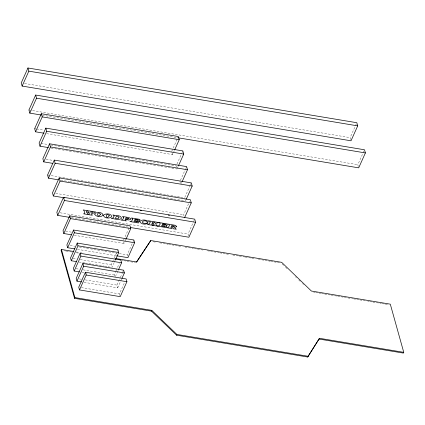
<?xml version="1.0" encoding="UTF-8"?>
<svg xmlns="http://www.w3.org/2000/svg" width="425" height="425" viewBox="0 0 425 425"><rect width="100%" height="100%" fill="white"/><g stroke="black" fill="none" stroke-linecap="round" stroke-linejoin="round"><path stroke-width="0.32" stroke-dasharray="2.12 1.59" d="M114.15 262.682L112.003 267.452L111.228 264.695L113.911 258.724M114.182 258.129L117.938 249.773M123.569 240.13L129.471 226.998M114.421 262.082L115.223 260.291M74.29 235.259L124.079 243.488L124.886 241.697M125.152 241.102L125.959 239.312M114.442 276.059L114.128 274.959L115.738 271.378M116.009 270.778L119.228 263.617M115.441 276.526L118.123 270.555M171.673 151.449L177.841 137.721M127.457 256.009L127.144 254.904L132.775 242.372M133.046 241.777L133.848 239.987M46.617 133.647L172.555 154.604L174.431 150.429M84.081 282.322L117.688 287.858L116.912 285.095L120.132 277.934M120.402 277.339L122.549 272.563M122.814 271.963L123.622 270.173M117.688 287.858L121.715 278.901M176.943 164.055L181.773 153.313M182.043 152.713L182.846 150.923M119.903 295.534L119.436 293.877L124.801 281.94M177.289 168.406L178.362 166.016M180.428 180.327L185.528 168.985M185.794 168.39L186.602 166.6M181.31 183.483L181.847 182.288M190.225 185.284L184.588 197.816L185.47 200.972L186.007 199.777M190.49 184.684L191.298 182.893M184.014 215.916L183.658 214.652L189.561 201.519M188.541 235.965L188.009 234.074L193.109 222.732M193.375 222.137L194.183 220.347M350.652 139.533L350.12 137.642L356.288 123.914M358.339 166.595L357.808 164.698L363.981 150.971M65.652 231.2L71.549 232.172M70.146 245.485L74.736 246.245M79.321 246.999L116.662 253.173M119.282 253.608L127.144 254.904M77.478 249.332L116.131 255.717M73.095 258.411L76.33 258.947M80.208 259.585L111.228 264.695M79.045 262.023L84.862 262.985M85.505 263.091L88.092 263.516M88.74 263.622L91.322 264.047M91.97 264.153L104.247 266.178M104.895 266.284L107.483 266.709M108.125 266.815L110.713 267.24M75.995 268.674L79.231 269.206M83.109 269.848L114.128 274.959M81.945 272.287L84.527 272.712M85.175 272.818L87.114 273.142M79.427 278.922L81.366 279.241M85.244 279.878L116.912 285.095M81.302 287.598L119.436 293.877M24.517 83.454L350.12 137.642M28.937 109.969L357.808 164.698M42.24 115.191L178.234 137.822M34.643 128.648L35.95 128.865M36.603 128.972L43.78 130.167M41.071 143.368L48.248 144.564M50.857 144.994L176.141 165.846L176.492 167.11M51.085 148.043L177.023 169.001M46.128 159.258L53.306 160.453M47.563 175.01L58.655 176.858M59.309 176.965L61.917 177.4M62.571 177.512L87.364 181.634M88.017 181.746L90.626 182.182M91.279 182.288L116.078 186.416M116.726 186.522L119.34 186.958M119.988 187.064L148.049 191.733M148.702 191.845L176.758 196.515M177.411 196.621L180.025 197.057M180.673 197.168L183.287 197.598M60.839 180.232L69.323 181.645M69.976 181.751L72.585 182.187M73.238 182.293L98.032 186.421M98.685 186.527L101.299 186.963M101.947 187.074L126.746 191.197M127.399 191.308L130.007 191.744M130.661 191.85L155.454 195.978M156.108 196.084L158.716 196.52M159.37 196.632L184.822 200.866M55.739 193.364L183.658 214.652M60.09 212.782L188.009 234.074M71.416 217.674L129.503 227.343M153.037 241.735L155.656 242.17M159.582 242.824L168.087 244.242M168.746 244.348L171.36 244.784M172.019 244.896L174.633 245.331M175.291 245.438L177.905 245.873M178.564 245.985L181.178 246.42M185.109 247.074L187.722 247.509M188.381 247.616L193.614 248.487M194.268 248.598L196.887 249.034M197.54 249.14L200.159 249.576M200.812 249.688L203.432 250.123M207.357 250.777L209.977 251.212M210.63 251.318L213.249 251.754M213.903 251.866L219.141 252.737M219.794 252.843L222.413 253.279M223.067 253.39L225.686 253.826M226.339 253.932L228.958 254.368M232.884 255.021L235.503 255.457M236.157 255.568L238.776 256.004M239.429 256.116L244.667 256.987M245.321 257.093L247.94 257.529M248.593 257.64L251.212 258.076M251.866 258.182L254.485 258.618M258.411 259.271L261.03 259.707M261.683 259.818L264.302 260.254M264.956 260.36L270.194 261.232M270.847 261.343L273.466 261.779M274.12 261.885L276.739 262.321M277.392 262.432L280.011 262.868M76.457 251.967L81.68 252.838M64.361 250.766L65.668 250.984M66.321 251.09L68.935 251.526M69.588 251.637L72.197 252.067M76.118 252.721L79.385 253.263M121.837 260.328L123.138 260.546M123.792 260.658L126.406 261.093M127.059 261.2L135.548 262.613M313.661 292.225L314.967 292.442M315.621 292.549L320.832 293.42M321.486 293.526L324.094 293.962M324.748 294.068L327.356 294.504M328.01 294.615L330.618 295.046M331.266 295.157L333.875 295.587M334.528 295.699L337.137 296.135M337.79 296.241L340.398 296.677M341.052 296.783L343.66 297.218M344.308 297.325L352.787 298.738M353.441 298.844L356.049 299.28M356.703 299.386L359.311 299.822M359.959 299.933L362.567 300.363M363.221 300.475L365.176 300.799M367.784 301.235L369.091 301.453M369.745 301.559L372.353 301.994M373.001 302.101L375.61 302.536M376.263 302.642L381.48 303.514M382.133 303.62L384.742 304.056M385.395 304.162L388.004 304.598M282.264 263.994L283.677 265.365M285.568 267.187L286.981 268.552M295.476 276.755L296.422 277.663M298.78 279.942L300.199 281.313M302.558 283.587L303.503 284.5M123.611 241.83L124.079 243.488M172.024 152.713L172.555 154.604M179.892 181.518L180.423 183.414"/><path stroke-width="0.64" d="M27.954 67.989L21.25 82.907L22.132 86.062L351.002 140.797L357.707 125.874L356.825 122.719L27.954 67.989L28.836 71.145L22.132 86.062M178.234 137.822L358.689 167.854L365.394 152.936L364.517 149.781L35.642 95.046L28.937 109.969L29.819 113.124L40.933 114.973M29.819 113.124L36.523 98.202L35.642 95.046M174.702 149.834L179.26 139.687L178.378 136.531L41.352 113.725L34.643 128.648L35.525 131.803L44.009 133.211M35.525 131.803L42.234 116.88L41.352 113.725M178.633 165.421L183.727 154.078L182.846 150.923L45.815 128.122L39.111 143.039L39.992 146.195L48.477 147.608M39.992 146.195L46.697 131.277L45.815 128.122M182.118 181.693L187.483 169.756L186.602 166.6L49.571 143.793L42.867 158.716L43.743 161.872L52.881 163.391M43.743 161.872L50.453 146.949L49.571 143.793M186.278 199.182L192.18 186.049L191.298 182.893L54.267 160.092L47.563 175.01L48.445 178.165L58.23 179.796M48.445 178.165L55.149 163.248L54.267 160.092M184.54 217.807L191.245 202.884L190.368 199.729L59.181 177.9L52.477 192.822L53.359 195.978L64.451 197.822M53.359 195.978L60.063 181.055L59.181 177.9M130.151 227.455L188.891 237.23L195.596 222.307L194.719 219.151L63.532 197.317L56.828 212.24L57.71 215.395L69.456 217.35M57.71 215.395L64.414 200.472L63.532 197.317M125.959 239.312L130.783 228.565L130.007 225.808L69.737 215.842L63.028 230.764L63.808 233.527L71.671 234.823M63.808 233.527L70.513 218.604L69.737 215.842M73.844 251.531L61.434 249.47L61.094 250.224L74.534 298.323L151.502 311.137L176.566 335.192L307.689 357.011L319.473 338.305L403.75 352.33L403.41 353.085L319.132 339.06M116.785 255.829L127.925 257.667L134.629 242.744L133.848 239.987L73.578 230.026L66.874 244.943L67.649 247.706L74.858 248.896M67.649 247.706L74.354 232.783L73.578 230.026M115.494 259.696L118.713 252.535L117.938 249.773L77.217 243.063L70.513 257.986L71.288 260.748L76.457 261.598M71.288 260.748L77.993 245.825L77.217 243.063M118.394 269.96L121.614 262.799L120.838 260.036L80.118 253.327L73.413 268.249L74.189 271.012L79.358 271.862M74.189 271.012L80.893 256.089L80.118 253.327M121.98 278.306L124.397 272.935L123.622 270.173L82.902 263.468L76.197 278.391L76.973 281.148L81.494 281.892M76.973 281.148L83.677 266.225L82.902 263.468M85.425 272.25L78.721 287.172L79.496 289.93L120.211 296.639L126.916 281.717L126.14 278.959L85.425 272.25L86.201 275.012L79.496 289.93M74.534 298.323L74.874 297.574L61.434 249.47M403.75 352.33L390.299 304.167L311.392 291.04L281.658 262.331L150.758 240.545L136.568 262.172M151.502 311.137L151.837 310.383L74.874 297.574M176.566 335.192L176.906 334.438L151.837 310.383M307.689 357.011L319.473 338.305M150.758 240.545L136.542 261.97L115.642 258.49M152.506 225.287L154.163 224.735L153.643 223.752L151.667 224.102L152.432 225.277M158.998 222.551L155.497 223.343L156.368 225.038L157.473 226.116L159.396 225.553L160.252 223.646L159.03 222.557M70.513 218.604L130.783 228.565M74.354 232.783L134.629 242.744M77.993 245.825L118.713 252.535M80.893 256.089L121.614 262.799M83.677 266.225L124.397 272.935M86.201 275.012L126.916 281.717M28.836 71.145L357.707 125.874M36.523 98.202L365.394 152.936M42.234 116.88L179.26 139.687M46.697 131.277L183.727 154.078M50.453 146.949L187.483 169.756M55.149 163.248L192.18 186.049M60.063 181.055L191.245 202.884M140.16 210.423L141.467 210.641M168.226 215.093L169.532 215.31M64.414 200.472L195.596 222.307M176.906 334.438L308.029 356.256M142.508 222.036C143.002 224.373 146.997 222.918 147.735 222.998C145.95 225.144 140.723 224.251 139.878 221.584A1.424 1.068 -15.6 0 1 140.197 221.032C142.29 219.566 145.35 219.72 147.512 220.995L148.506 220.74L147.757 222.408L146.12 221.058A5.722 4.287 -15.6 0 0 144.712 220.777L143.23 221.032L142.508 222.036M118.931 217.292L118.49 218.328A0.802 0.6 -15.6 0 1 117.805 218.636L115.419 218.36L116.418 216.144L118.277 216.532L118.931 217.292M94.674 214.072C95.657 216.989 101.028 217.414 103.025 215.262C102.871 211.995 97.378 211.847 95.173 213.334A1.673 1.254 -15.6 0 0 94.733 213.892L94.674 214.072M103.397 215.528C104.38 218.439 109.751 218.87 111.748 216.718C111.594 213.446 106.101 213.297 103.897 214.784A1.673 1.254 -15.6 0 0 103.456 215.342L103.397 215.528M100.587 214.195C96.964 219.868 96.156 209.791 100.587 214.195M109.31 215.645C105.687 221.319 104.879 211.246 109.31 215.645M128.477 218.514L128.037 219.125L125.566 218.833L126.039 217.781L128.477 218.514M176.657 226.398L175.886 227.046L174.335 227.115L176.269 229.245L173.182 228.73L172.986 227.476L172.173 227.093L171.116 226.918L170.871 227.46L172.098 228.549L166.664 227.646L168.629 227.083L169.479 225.186L168.258 224.092L175.318 225.324L176.657 226.398M174.229 226.137L173.623 226.552L171.429 226.217L171.801 225.399L174.229 226.137M114.081 215.964L113.225 217.866L111.265 218.423C114.357 218.423 118.293 220.708 121.183 218.615A1.604 1.201 -15.6 0 0 121.502 217.903C120.424 214.572 115.26 216.075 112.859 214.875L114.081 215.964M123.718 217.563L122.868 219.465L120.897 220.028L126.331 220.931L125.115 219.837L125.263 219.497L128.695 219.991L130.629 219.47A1.078 0.807 -15.6 0 0 130.799 218.684L128.887 217.563L122.49 216.479L123.718 217.563M132.674 219.056L131.819 220.963L129.853 221.515L138.518 222.96L139.294 221.239L137.073 221.967L134.008 221.457L134.364 220.671L136.048 220.947L137.025 221.632L137.748 220.028L134.677 219.964L135.028 219.194L138.093 219.704L139.299 220.92L139.984 219.39L131.447 217.967L132.674 219.056M150.206 221.977L149.356 223.874L147.39 224.437L166.101 227.55L166.871 225.829L164.656 226.557L161.59 226.047L161.941 225.261L163.625 225.537L164.608 226.222L165.325 224.618L162.26 224.554L162.605 223.784L165.67 224.294L166.876 225.51L167.567 223.98L154.211 221.754L155.003 222.652L152.038 223.268L152.479 222.296L153.977 221.717L148.984 220.883L150.206 221.977M88.947 212.346L87.252 213.727L87.832 214.524L83.576 213.817L84.814 213.323L84.118 210.853L83.204 209.939L87.55 210.662L86.238 211.204L86.743 212.744L88.315 211.549L87.662 210.678L92.071 211.411L90.753 211.831L91.279 213.361L92.852 212.176L92.283 211.448L95.806 212.032L93.983 212.622L91.572 214.45L92.289 215.268L88.039 214.556L89.367 214.019L88.947 212.346"/></g></svg>
